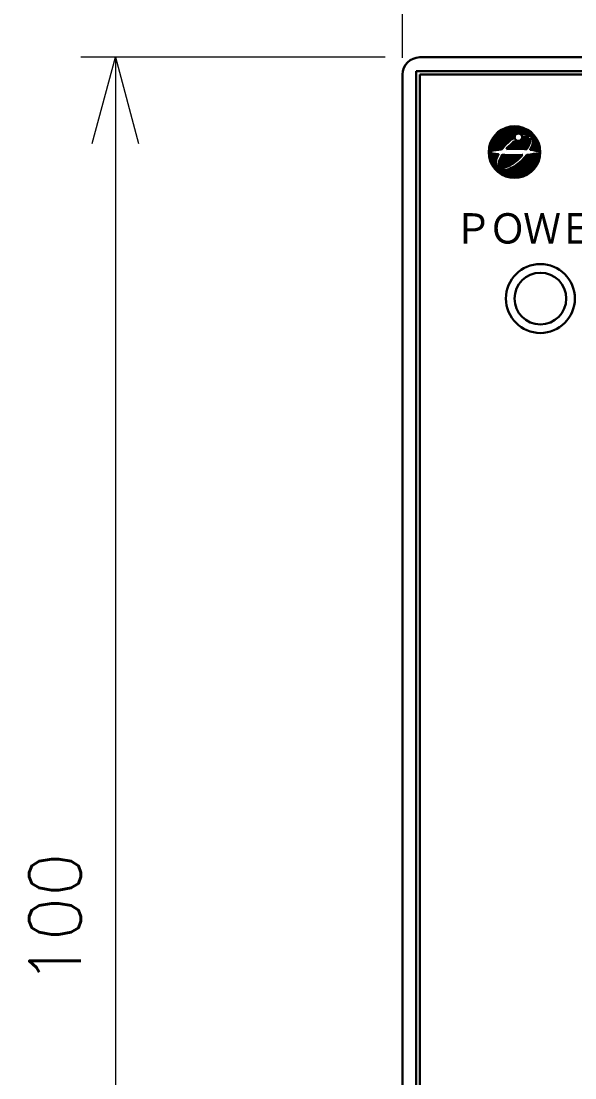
# Model space of a CAD drawing. Header units: inches. Extents: x 15 to 427, y 4 to 223.
# Drawn here: x 15 to 47.2, y 74 to 135.3 of the extents above; entities that cross this region are included whole.
import ezdxf

# ---------------------------------------------------------------- set-up
doc = ezdxf.new("R2010")
doc.units = ezdxf.units.IN
doc.header["$MEASUREMENT"] = 0
doc.layers.get('0').update_dxf_attribs({"lineweight": 30})
doc.layers.get('Defpoints').update_dxf_attribs({"lineweight": 9})
for name, color, linetype, lineweight in [('2KD_寸法１', 7, 'Continuous', 15), ('2KD_寸法１ @ 1', 7, 'Continuous', 15), ('2KD_寸法１ @ 2', 7, 'Continuous', 15)]:
    doc.layers.add(name, color=color, linetype=linetype, lineweight=lineweight)
doc.styles.add('BIGFONT', font='txt.shx', dxfattribs={"bigfont": 'bigfont'})
doc.styles.get("Standard").update_dxf_attribs({"font": 'txt', "bigfont": 'extfont2.shx'})
doc.dimstyles.new('KD-STD', dxfattribs={"dimscale": 0, "dimtxt": 2.5, "dimasz": 2.5, "dimexe": 1, "dimexo": 1, "dimgap": 1, "dimtad": 1, "dimdsep": 46, "dimtxsty": 'Standard', "dimblk": 'OPEN30', "dimcen": 0, "dimadec": 0, "dimazin": 0, "dimtfac": 1, "dimtmove": 0, "dimatfit": 3, "dimldrblk": 'OPEN30', "dimfxl": 1, "dimtolj": 1, "dimtzin": 0, "dimlwd": 15, "dimlwe": 15, "dimarcsym": 0})

# ---------------------------------------------------------------- blocks, each defined once
blk = doc.blocks.new('_Open30')
at = {"lineweight": -2}
for p, q in [((-1, 0.268), (0, 0)), ((0, 0), (-1, -0.268)), ((0, 0), (-1, 0))]:
    blk.add_line(p, q, dxfattribs=at)
blk = doc.blocks.new('*D118')
at = {"layer": '2KD_寸法１', "color": 0, "lineweight": 15}
for p, q in [((36.16, 133.22), (18.504, 133.22)), ((20.504, 128.22), (20.504, 38.22)), ((37.16, 33.22), (18.504, 33.22))]:
    blk.add_line(p, q, dxfattribs=at)
at = {"layer": 'Defpoints', "color": 0}
for p in [(38.16, 133.22), (20.504, 33.22), (39.16, 33.22)]:
    blk.add_point(p, dxfattribs=at)
at = {"layer": '2KD_寸法１', "color": 0, "lineweight": 15, "xscale": 5, "yscale": 5, "zscale": 5}
for p, rotation in [((20.504, 133.22), 90), ((20.504, 33.22), 270)]:
    blk.add_blockref('_Open30', p, dxfattribs=dict(at, rotation=rotation))
at = {"layer": '2KD_寸法１', "color": 0, "insert": (17.004, 83.22), "char_height": 3, "attachment_point": 5, "rotation": 90}
blk.add_mtext('\\A1;100', dxfattribs=at)
blk = doc.blocks.new('*D105')
at = {"layer": '2KD_寸法１', "color": 0, "lineweight": 15}
for p, q in [((37.16, 133.185), (37.16, 144.539)), ((97.16, 133.15), (97.16, 144.539)), ((39.66, 143.539), (94.66, 143.539))]:
    blk.add_line(p, q, dxfattribs=at)
at = {"layer": 'Defpoints', "color": 0}
for p in [(97.16, 143.539), (37.16, 132.185), (97.16, 132.15)]:
    blk.add_point(p, dxfattribs=at)
at = {"layer": '2KD_寸法１', "color": 0, "lineweight": 15, "xscale": 2.5, "yscale": 2.5, "zscale": 2.5, "rotation": 180}
blk.add_blockref('_Open30', (37.16, 143.539), dxfattribs=at)
at = {"layer": '2KD_寸法１', "color": 0, "lineweight": 15, "xscale": 2.5, "yscale": 2.5, "zscale": 2.5}
blk.add_blockref('_Open30', (97.16, 143.539), dxfattribs=at)
at = {"layer": '2KD_寸法１', "color": 0, "insert": (67.16, 145.789), "char_height": 2.5, "attachment_point": 5}
blk.add_mtext('\\A1;60', dxfattribs=at)
blk = doc.blocks.new('*D106')
at = {"layer": '2KD_寸法１', "color": 0, "lineweight": 15}
for p, q in [((37.16, 134.185), (37.16, 151.222)), ((97.16, 134.15), (97.16, 151.222)), ((42.16, 149.222), (92.16, 149.222))]:
    blk.add_line(p, q, dxfattribs=at)
at = {"layer": 'Defpoints', "color": 0}
for p in [(97.16, 149.222), (37.16, 132.185), (97.16, 132.15)]:
    blk.add_point(p, dxfattribs=at)
at = {"layer": '2KD_寸法１', "color": 0, "lineweight": 15, "xscale": 5, "yscale": 5, "zscale": 5, "rotation": 180}
blk.add_blockref('_Open30', (37.16, 149.222), dxfattribs=at)
at = {"layer": '2KD_寸法１', "color": 0, "lineweight": 15, "xscale": 5, "yscale": 5, "zscale": 5}
blk.add_blockref('_Open30', (97.16, 149.222), dxfattribs=at)
at = {"layer": '2KD_寸法１', "color": 0, "insert": (67.16, 153.722), "char_height": 5, "attachment_point": 5}
blk.add_mtext('\\A1;60', dxfattribs=at)
blk = doc.blocks.new('A$C72D67822')
for p, q in [((-29, 0), (29, 0)), ((-30, -93.5), (-30, -1)), ((-29.2, -93.5), (-29.2, -0.8)), ((-29.2, -0.8), (29.2, -0.8)), ((-29, -99), (-29, -1)), ((-29, -1), (29, -1)), ((-24.272, -4.257), (-22.688, -4.257)), ((-24.187, -4.214), (-22.817, -4.214)), ((-24.101, -4.172), (-22.903, -4.172)), ((-23.973, -4.129), (-22.988, -4.129)), ((-23.887, -4.086), (-23.117, -4.086)), ((-23.673, -4.043), (-23.245, -4.043)), ((-24.786, -4.772), (-23.716, -4.772)), ((-24.786, -4.814), (-23.802, -4.814)), ((-24.786, -4.857), (-23.802, -4.857)), ((-24.786, -4.9), (-23.93, -4.9)), ((-24.701, -4.686), (-23.587, -4.686)), ((-24.701, -4.729), (-23.673, -4.729)), ((-24.658, -4.6), (-23.502, -4.6)), ((-24.658, -4.643), (-23.545, -4.643)), ((-24.572, -4.514), (-23.502, -4.514)), ((-24.572, -4.557), (-23.502, -4.557)), ((-24.486, -4.429), (-23.416, -4.429)), ((-24.486, -4.472), (-23.459, -4.472)), ((-24.401, -4.343), (-22.603, -4.343)), ((-24.401, -4.386), (-23.202, -4.386)), ((-24.272, -4.3), (-22.688, -4.3)), ((-23.502, -4.9), (-22.646, -4.9)), ((-23.416, -4.857), (-23.373, -4.857)), ((-23.202, -4.386), (-22.603, -4.386)), ((-23.159, -4.429), (-23.031, -4.429)), ((-23.159, -4.857), (-22.603, -4.857)), ((-23.117, -4.814), (-22.603, -4.814)), ((-23.074, -4.729), (-22.646, -4.729)), ((-23.074, -4.772), (-22.603, -4.772)), ((-23.031, -4.686), (-22.646, -4.686)), ((-22.988, -4.643), (-22.731, -4.643)), ((-22.688, -4.429), (-22.517, -4.429)), ((-22.603, -4.557), (-22.432, -4.557)), ((-22.56, -4.514), (-22.432, -4.514)), ((-22.517, -4.6), (-22.389, -4.6)), ((-22.432, -4.686), (-22.303, -4.686)), ((-22.389, -4.729), (-22.261, -4.729)), ((-22.389, -4.772), (-22.261, -4.772)), ((-22.389, -4.857), (-22.218, -4.857)), ((-22.346, -4.814), (-22.261, -4.814)), ((-22.346, -4.9), (-22.218, -4.9)), ((-24.957, -5.286), (-24.272, -5.286)), ((-24.957, -5.372), (-24.743, -5.372)), ((-24.915, -5.115), (-24.101, -5.115)), ((-24.915, -5.157), (-24.187, -5.157)), ((-24.915, -5.2), (-24.187, -5.2)), ((-24.915, -5.243), (-24.23, -5.243)), ((-24.915, -5.329), (-24.401, -5.329)), ((-24.872, -5.029), (-24.016, -5.029)), ((-24.872, -5.072), (-24.058, -5.072)), ((-24.829, -4.943), (-23.93, -4.943)), ((-24.829, -4.986), (-24.016, -4.986)), ((-23.887, -5.243), (-22.774, -5.243)), ((-23.887, -5.286), (-23.673, -5.286)), ((-23.844, -5.2), (-22.731, -5.2)), ((-23.802, -5.157), (-22.731, -5.157)), ((-23.759, -5.115), (-22.688, -5.115)), ((-23.716, -5.072), (-22.688, -5.072)), ((-23.673, -5.029), (-22.646, -5.029)), ((-23.587, -4.986), (-22.646, -4.986)), ((-23.545, -4.943), (-22.646, -4.943)), ((-23.031, -5.286), (-22.817, -5.286)), ((-22.517, -5.286), (-22.046, -5.286)), ((-22.517, -5.329), (-22.089, -5.329)), ((-22.474, -5.2), (-22.089, -5.2)), ((-22.474, -5.243), (-22.089, -5.243)), ((-22.432, -5.029), (-22.132, -5.029)), ((-22.432, -5.115), (-22.132, -5.115)), ((-22.432, -5.157), (-22.132, -5.157)), ((-22.389, -4.943), (-22.175, -4.943)), ((-22.389, -4.986), (-22.175, -4.986)), ((-22.389, -5.072), (-22.132, -5.072)), ((-22.346, -5.372), (-22.046, -5.372)), ((-24.957, -5.629), (-24.572, -5.629)), ((-24.915, -5.672), (-24.486, -5.672)), ((-24.915, -5.715), (-24.529, -5.715)), ((-24.915, -5.758), (-24.572, -5.758)), ((-24.915, -5.8), (-24.529, -5.8)), ((-24.915, -5.843), (-24.615, -5.843)), ((-24.915, -5.886), (-24.572, -5.886)), ((-24.872, -5.929), (-24.658, -5.929)), ((-24.872, -5.972), (-24.615, -5.972)), ((-24.872, -6.015), (-24.658, -6.015)), ((-24.829, -6.058), (-24.615, -6.058)), ((-24.829, -6.1), (-24.658, -6.1)), ((-24.358, -5.972), (-23.373, -5.972)), ((-24.358, -6.015), (-23.416, -6.015)), ((-24.358, -6.058), (-23.502, -6.058)), ((-24.358, -6.1), (-23.545, -6.1)), ((-24.315, -5.886), (-23.288, -5.886)), ((-24.315, -5.929), (-23.331, -5.929)), ((-24.272, -5.758), (-23.159, -5.758)), ((-24.272, -5.8), (-23.202, -5.8)), ((-24.272, -5.843), (-23.245, -5.843)), ((-24.23, -5.715), (-23.802, -5.715)), ((-23.502, -5.715), (-23.117, -5.715)), ((-23.159, -6.1), (-22.175, -6.1)), ((-23.117, -6.058), (-22.132, -6.058)), ((-23.074, -6.015), (-22.132, -6.015)), ((-23.031, -5.972), (-22.089, -5.972)), ((-22.988, -5.929), (-22.089, -5.929)), ((-22.945, -5.886), (-22.089, -5.886)), ((-22.903, -5.843), (-22.089, -5.843)), ((-22.86, -5.8), (-22.089, -5.8)), ((-22.817, -5.758), (-22.046, -5.758)), ((-22.774, -5.715), (-22.046, -5.715)), ((-22.646, -5.672), (-22.089, -5.672)), ((-22.218, -5.629), (-22.046, -5.629)), ((-24.786, -6.143), (-24.615, -6.143)), ((-24.743, -6.186), (-24.615, -6.186)), ((-24.743, -6.229), (-24.615, -6.229)), ((-24.743, -6.272), (-24.615, -6.272)), ((-24.701, -6.315), (-24.529, -6.315)), ((-24.658, -6.358), (-24.529, -6.358)), ((-24.658, -6.401), (-24.401, -6.401)), ((-24.615, -6.443), (-24.358, -6.443)), ((-24.572, -6.486), (-24.315, -6.486)), ((-24.486, -6.529), (-24.272, -6.529)), ((-24.486, -6.572), (-22.517, -6.572)), ((-24.401, -6.143), (-23.587, -6.143)), ((-24.401, -6.186), (-23.673, -6.186)), ((-24.401, -6.229), (-23.759, -6.229)), ((-24.401, -6.615), (-22.56, -6.615)), ((-24.401, -6.658), (-22.603, -6.658)), ((-24.358, -6.272), (-23.802, -6.272)), ((-24.358, -6.315), (-23.887, -6.315)), ((-24.315, -6.701), (-22.688, -6.701)), ((-24.272, -6.358), (-24.016, -6.358)), ((-24.272, -6.743), (-22.731, -6.743)), ((-23.844, -6.529), (-22.474, -6.529)), ((-23.716, -6.486), (-22.432, -6.486)), ((-23.63, -6.443), (-22.389, -6.443)), ((-23.545, -6.401), (-22.346, -6.401)), ((-23.459, -6.358), (-22.303, -6.358)), ((-23.416, -6.315), (-22.303, -6.315)), ((-23.331, -6.229), (-22.261, -6.229)), ((-23.331, -6.272), (-22.261, -6.272)), ((-23.245, -6.186), (-22.218, -6.186)), ((-23.202, -6.143), (-22.175, -6.143)), ((-24.187, -6.786), (-22.774, -6.786)), ((-24.101, -6.829), (-22.86, -6.829)), ((-24.016, -6.872), (-22.988, -6.872)), ((-23.887, -6.915), (-23.117, -6.915)), ((-23.63, -6.958), (-23.288, -6.958))]:
    blk.add_line(p, q)
for points in [[(-22.004, -5.5), (-22.027, -5.24), (-22.094, -4.987), (-22.205, -4.75), (-22.354, -4.536), (-22.539, -4.351), (-22.753, -4.201), (-22.99, -4.09), (-23.242, -4.023), (-23.502, -4), (-23.762, -4.023), (-24.014, -4.09), (-24.251, -4.201), (-24.465, -4.351), (-24.649, -4.536), (-24.799, -4.75), (-24.91, -4.987), (-24.977, -5.24), (-25, -5.5), (-24.977, -5.761), (-24.91, -6.013), (-24.799, -6.25), (-24.649, -6.464), (-24.465, -6.649), (-24.251, -6.799), (-24.014, -6.91), (-23.762, -6.977), (-23.502, -7), (-23.242, -6.977), (-22.99, -6.91), (-22.753, -6.799), (-22.539, -6.649), (-22.354, -6.464), (-22.205, -6.25), (-22.094, -6.013), (-22.027, -5.761), (-22.004, -5.5)], [(-23.502, -4.652), (-23.566, -4.694), (-23.648, -4.752), (-23.73, -4.815), (-23.81, -4.883), (-23.89, -4.954), (-23.967, -5.029), (-24.041, -5.106), (-24.112, -5.185), (-24.18, -5.266), (-24.249, -5.352)], [(-23.402, -4.811), (-23.426, -4.83), (-23.508, -4.889), (-23.59, -4.952), (-23.671, -5.019), (-23.75, -5.091), (-23.827, -5.165), (-23.901, -5.242), (-23.972, -5.322), (-23.975, -5.327)], [(-23.062, -4.634), (-23.066, -4.596), (-23.076, -4.56), (-23.091, -4.526), (-23.113, -4.495), (-23.14, -4.468), (-23.171, -4.447), (-23.205, -4.431), (-23.241, -4.421), (-23.278, -4.418), (-23.316, -4.421), (-23.352, -4.431), (-23.387, -4.447), (-23.417, -4.468), (-23.444, -4.495), (-23.466, -4.526), (-23.481, -4.56), (-23.491, -4.596), (-23.495, -4.634), (-23.491, -4.671), (-23.481, -4.708), (-23.466, -4.742), (-23.444, -4.773), (-23.417, -4.799), (-23.387, -4.821), (-23.352, -4.837), (-23.316, -4.847), (-23.278, -4.85), (-23.241, -4.847), (-23.205, -4.837), (-23.171, -4.821), (-23.14, -4.799), (-23.113, -4.773), (-23.091, -4.742), (-23.076, -4.708), (-23.066, -4.671), (-23.062, -4.634)], [(-22.882, -4.436), (-22.918, -4.437), (-22.981, -4.445), (-23.047, -4.459), (-23.118, -4.481), (-23.131, -4.479)], [(-22.637, -4.622), (-22.656, -4.604), (-22.679, -4.6), (-22.726, -4.587), (-22.778, -4.58), (-22.835, -4.58), (-22.898, -4.588), (-22.964, -4.603), (-23.035, -4.625), (-23.06, -4.636), (-23.063, -4.636)], [(-22.649, -4.566), (-22.664, -4.539), (-22.691, -4.505), (-22.725, -4.477), (-22.766, -4.457), (-22.812, -4.443), (-22.864, -4.436), (-22.886, -4.436)], [(-22.79, -5.338), (-22.788, -5.339), (-22.74, -5.258), (-22.699, -5.179), (-22.664, -5.102), (-22.635, -5.028), (-22.614, -4.958), (-22.599, -4.891), (-22.585, -4.825), (-22.578, -4.754), (-22.574, -4.711), (-22.585, -4.675), (-22.585, -4.675)], [(-22.598, -5.37), (-22.586, -5.345), (-22.545, -5.266), (-22.51, -5.189), (-22.481, -5.115), (-22.459, -5.044), (-22.445, -4.978), (-22.437, -4.915), (-22.436, -4.857), (-22.443, -4.805), (-22.457, -4.759), (-22.477, -4.718), (-22.505, -4.684), (-22.571, -4.647)], [(-24.249, -5.359), (-24.26, -5.352), (-24.407, -5.368), (-24.574, -5.39), (-24.732, -5.415), (-24.881, -5.444), (-24.997, -5.47)], [(-22.797, -5.339), (-22.924, -5.329), (-23.107, -5.319), (-23.293, -5.313), (-23.481, -5.31), (-23.668, -5.313), (-23.854, -5.319), (-23.975, -5.331)], [(-22, -5.472), (-22.116, -5.447), (-22.265, -5.418), (-22.423, -5.393), (-22.589, -5.372), (-22.598, -5.367)], [(-25, -5.529), (-24.909, -5.549), (-24.758, -5.578), (-24.597, -5.603), (-24.427, -5.625), (-24.428, -5.627)], [(-24.429, -5.63), (-24.43, -5.635), (-24.471, -5.714), (-24.506, -5.79), (-24.535, -5.864), (-24.557, -5.935), (-24.571, -6.002), (-24.579, -6.064), (-24.58, -6.122), (-24.573, -6.174), (-24.559, -6.221), (-24.539, -6.261), (-24.511, -6.295), (-24.44, -6.357)], [(-24.215, -5.651), (-24.214, -5.648), (-24.261, -5.728), (-24.303, -5.807), (-24.338, -5.884), (-24.366, -5.958), (-24.388, -6.029), (-24.403, -6.096), (-24.411, -6.158), (-24.411, -6.215), (-24.405, -6.268), (-24.391, -6.314), (-24.369, -6.354), (-24.369, -6.336)], [(-24.301, -6.414), (-24.268, -6.46), (-24.234, -6.488), (-24.193, -6.509), (-24.147, -6.522), (-24.095, -6.529), (-24.037, -6.528), (-23.975, -6.521), (-23.908, -6.506), (-23.838, -6.484), (-23.764, -6.456), (-23.687, -6.42), (-23.608, -6.379), (-23.528, -6.332), (-23.446, -6.278), (-23.364, -6.22), (-23.283, -6.157), (-23.202, -6.089), (-23.123, -6.018), (-23.046, -5.944), (-22.971, -5.867), (-22.9, -5.787), (-22.783, -5.656)], [(-24.28, -6.404), (-24.276, -6.407), (-24.287, -6.404), (-24.276, -6.4), (-24.224, -6.407), (-24.167, -6.406), (-24.104, -6.398), (-24.038, -6.384), (-23.967, -6.362), (-23.893, -6.333), (-23.816, -6.298), (-23.737, -6.257), (-23.657, -6.209), (-23.575, -6.156), (-23.494, -6.098), (-23.412, -6.035), (-23.331, -5.967), (-23.252, -5.896), (-23.175, -5.821), (-23.101, -5.744), (-23.03, -5.665), (-23.026, -5.667)], [(-24.205, -5.654), (-24.072, -5.664), (-23.886, -5.674), (-23.696, -5.68), (-23.505, -5.682), (-23.315, -5.68), (-23.125, -5.674), (-23.033, -5.667)], [(-22.794, -5.656), (-22.753, -5.65), (-22.577, -5.632), (-22.407, -5.61), (-22.246, -5.585), (-22.095, -5.557), (-22.011, -5.54)]]:
    blk.add_lwpolyline(points)
for radius in [2, 1.5]:
    blk.add_circle((-22, -14), radius)
blk.add_arc((-29, -1), 1, 90, 180)
at = {"style": 'BIGFONT'}
for s, p in [('Ｐ', (-27, -11)), ('Ｏ', (-25, -11)), ('Ｗ', (-23, -11)), ('Ｅ', (-21, -11))]:
    blk.add_text(s, height=2, dxfattribs=at).set_placement(p)
blk = doc.blocks.new('*U124')
at = {"layer": '2KD_寸法１ @ 1'}
dim = blk.add_linear_dim(base=(97.16, 143.539), p1=(37.16, 132.185), p2=(97.16, 132.15), dimstyle='KD-STD', override={"dimscale": 1, "dimtix": 0, "dimtofl": 1, "dimtmove": 0, "dimatfit": 3}, dxfattribs=at)
dim.commit()
dim.dimension.update_dxf_attribs({"geometry": '*D105', "text_midpoint": (67.16, 145.789)})
at = {"layer": '2KD_寸法１ @ 2'}
dim = blk.add_linear_dim(base=(97.16, 149.222), p1=(37.16, 132.185), p2=(97.16, 132.15), dimstyle='KD-STD', override={"dimscale": 2, "dimtix": 0, "dimtofl": 1, "dimtmove": 0, "dimatfit": 3}, dxfattribs=at)
dim.commit()
dim.dimension.update_dxf_attribs({"geometry": '*D106', "text_midpoint": (67.16, 153.722)})

msp = doc.modelspace()

# ---------------------------------------------------------------- block references
msp.add_blockref('A$C72D67822', (67.16, 133.22))
at = {"layer": '2KD_寸法１'}
msp.add_blockref('*U124', (0, 0), dxfattribs=at)

# ---------------------------------------------------------------- dimensions: what is measured, and where the dimension line sits
at = {"layer": '2KD_寸法１ @ 2'}
dim = msp.add_linear_dim(base=(20.504, 33.22), p1=(38.16, 133.22), p2=(39.16, 33.22), angle=90, dimstyle='KD-STD', override={"dimscale": 2, "dimtxt": 1.5, "dimtix": 0, "dimtofl": 1, "dimtmove": 0, "dimatfit": 3}, dxfattribs=at)
dim.commit()
dim.dimension.update_dxf_attribs({"geometry": '*D118', "text_midpoint": (17.004, 83.22)})

doc.saveas('drawing.dxf')
